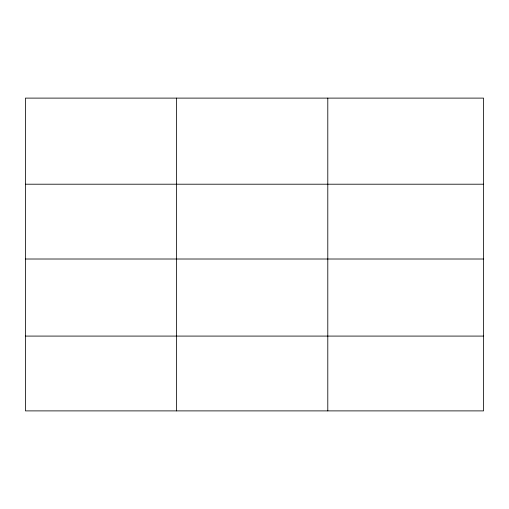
<?xml version="1.0" encoding="UTF-8"?>
<svg xmlns="http://www.w3.org/2000/svg" width="509" height="509" viewBox="0 0 509 509"><rect width="100%" height="100%" fill="white"/><g stroke="black" fill="none" stroke-linecap="round" stroke-linejoin="round"><path stroke-width="0.76" d="M483.55 259.011L483.55 98.11L25.45 98.11L25.45 410.89L483.55 410.89L483.55 259.011L25.45 259.011M25.45 184.207L483.55 184.207M25.45 336.086L483.55 336.086M327.796 98.11L327.796 410.89M176.623 98.11L176.623 410.89"/></g></svg>
